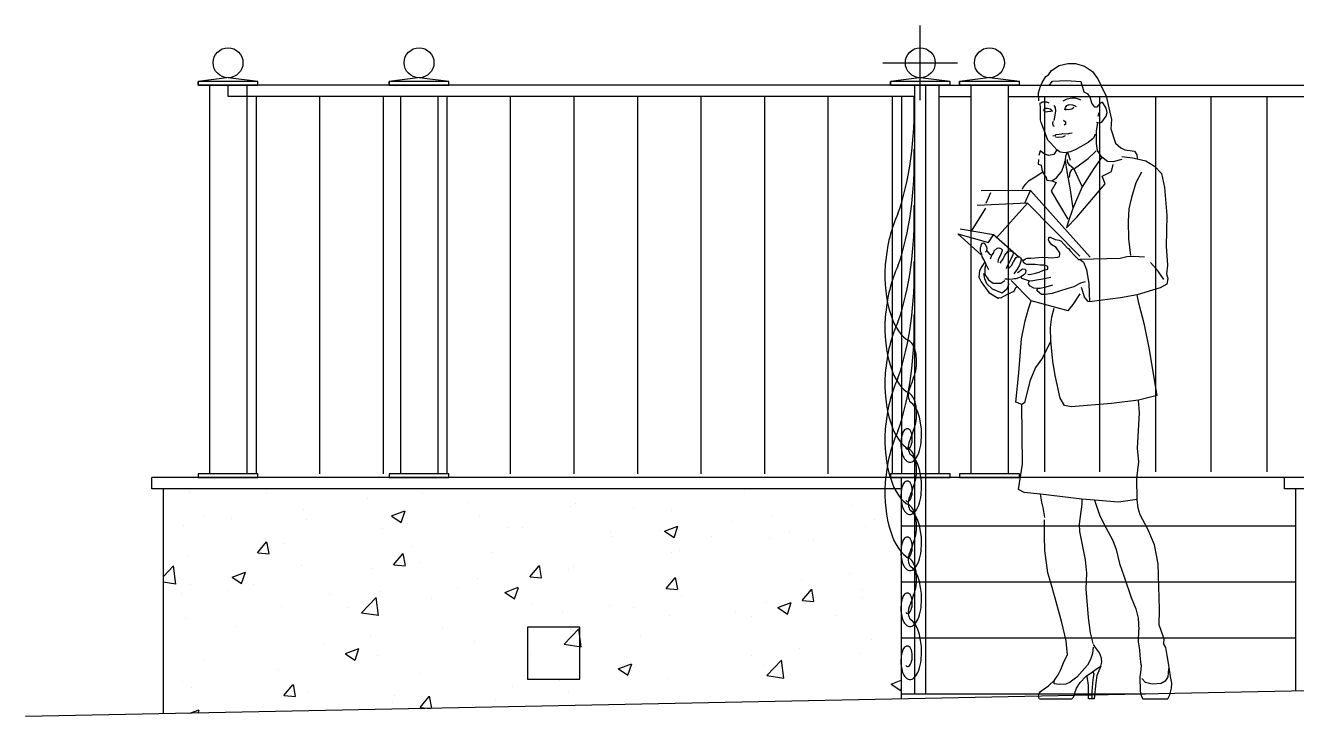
# Model space of a CAD drawing. Extents: x -133165 to 20117, y 15722 to 63536.
# Drawn here: x -133165 to -129765, y 47625 to 49475 of the extents above; entities that cross this region are included whole.
import ezdxf

# ---------------------------------------------------------------- set-up
doc = ezdxf.new("R2010")
doc.units = 0
doc.layers.get('0').update_dxf_attribs({"linetype": 'CONTINUOUS'})
doc.layers.add('WALL', color=5, linetype='CONTINUOUS')

# ---------------------------------------------------------------- blocks, each defined once
blk = doc.blocks.new('*X270')
at = {"linetype": 'CONTINUOUS', "ltscale": 10}
for p, q in [((-132792.5, 48232.6), (-132792.5, 48232.6)), ((-132725.6, 48226), (-132725.6, 48226)), ((-131430.1, 48233.9), (-131430.1, 48233.9)), ((-131241.8, 48232.4), (-131241.8, 48232.4)), ((-132521.4, 48221.2), (-132521.4, 48221.2)), ((-132250.2, 48209.7), (-132250.2, 48209.7)), ((-132101.9, 48221.9), (-132101.9, 48221.9)), ((-131979, 48198.2), (-131979, 48198.2)), ((-131693.9, 48195.8), (-131693.9, 48195.8)), ((-130954.8, 48190.1), (-130954.8, 48190.1)), ((-130827.6, 48206.9), (-130827.6, 48206.9)), ((-132685.4, 48164.4), (-132685.4, 48164.4)), ((-132422.8, 48179.6), (-132422.8, 48179.6)), ((-132185.8, 48161.8), (-132150.2, 48175.4)), ((-132185.5, 48161.6), (-132160.2, 48144.6)), ((-132160.1, 48144.5), (-132149.8, 48175.2)), ((-131950.5, 48163.2), (-131950.5, 48163.2)), ((-131707.8, 48186.8), (-131707.8, 48186.8)), ((-131538.1, 48181.6), (-131538.1, 48181.6)), ((-131436.6, 48175.3), (-131436.6, 48175.3)), ((-131165.5, 48163.9), (-131165.5, 48163.9)), ((-130823.8, 48171.7), (-130823.8, 48171.7)), ((-132742.3, 48137.6), (-132742.3, 48137.6)), ((-132615.2, 48154.3), (-132615.2, 48154.3)), ((-132414.3, 48152.9), (-132414.3, 48152.9)), ((-132211.4, 48127.5), (-132211.4, 48127.5)), ((-132143.1, 48141.5), (-132143.1, 48141.5)), ((-131871.9, 48130), (-131871.9, 48130)), ((-131834.3, 48130.7), (-131834.3, 48130.7)), ((-131468, 48122.6), (-131468, 48122.6)), ((-131455.7, 48121.1), (-131420.1, 48134.8)), ((-131430.1, 48103.8), (-131419.8, 48134.5)), ((-131275.6, 48147.9), (-131275.6, 48147.9)), ((-130918.9, 48133), (-130918.9, 48133)), ((-130894.3, 48152.4), (-130894.3, 48152.4)), ((-132544.6, 48063), (-132520.2, 48092.2)), ((-132513.3, 48061.2), (-132519.2, 48093)), ((-132475.2, 48089.4), (-132475.2, 48089.4)), ((-131600.7, 48118.5), (-131600.7, 48118.5)), ((-131595.2, 48105.8), (-131595.2, 48105.8)), ((-131455.4, 48120.9), (-131430.1, 48103.9)), ((-131329.5, 48107.1), (-131329.5, 48107.1)), ((-131175.5, 48100.5), (-131175.5, 48100.5)), ((-131120.1, 48120.9), (-131120.1, 48120.9)), ((-131058.3, 48095.6), (-131058.3, 48095.6)), ((-132731.8, 48056.9), (-132731.8, 48056.9)), ((-132544.1, 48062.9), (-132513.8, 48060.3)), ((-132180.3, 48031.1), (-132155.8, 48060.3)), ((-132148.9, 48029.3), (-132154.8, 48061.2)), ((-132130.6, 48079.9), (-132130.6, 48079.9)), ((-131916, 48063.6), (-131916, 48063.6)), ((-131436.3, 48064.7), (-131436.3, 48064.7)), ((-131416.3, 48070), (-131416.3, 48070)), ((-132797.4, 47998.5), (-132769, 48028)), ((-132763.4, 47979.7), (-132769, 48028)), ((-132426.8, 48029), (-132426.8, 48029)), ((-132235.6, 48021.5), (-132235.6, 48021.5)), ((-132179.8, 48031), (-132149.4, 48028.4)), ((-132108.4, 48038.3), (-132108.4, 48038.3)), ((-131815.9, 47999.2), (-131791.4, 48028.4)), ((-131784.6, 47997.4), (-131790.4, 48029.3)), ((-131712.6, 48019.2), (-131712.6, 48019.2)), ((-131700.1, 48026.7), (-131700.1, 48026.7)), ((-132797.4, 47985.2), (-132763.4, 47980)), ((-132612.6, 47997.9), (-132577, 48011.6)), ((-132612.3, 47997.8), (-132587, 47980.7)), ((-132587, 47980.7), (-132576.7, 48011.4)), ((-131956.7, 47994.1), (-131956.7, 47994.1)), ((-131815.4, 47999.2), (-131785, 47996.5)), ((-131451.5, 47967.4), (-131427, 47996.5)), ((-131420.2, 47965.6), (-131426.1, 47997.4)), ((-131088.4, 47989.8), (-131088.4, 47989.8)), ((-130961.3, 48006.5), (-130961.3, 48006.5)), ((-132748.8, 47953.9), (-132748.8, 47953.9)), ((-132723.1, 47978.1), (-132723.1, 47978.1)), ((-132622.4, 47962.9), (-132622.4, 47962.9)), ((-132556.4, 47979.3), (-132556.4, 47979.3)), ((-132351.2, 47951.5), (-132351.2, 47951.5)), ((-132217.5, 47958.4), (-132217.5, 47958.4)), ((-132008.9, 47968.3), (-132008.9, 47968.3)), ((-131882.5, 47957.3), (-131847, 47970.9)), ((-131882.2, 47957.1), (-131857, 47940)), ((-131856.9, 47940), (-131846.6, 47970.7)), ((-131451, 47967.3), (-131420.7, 47964.6)), ((-131087.2, 47935.5), (-131062.7, 47964.7)), ((-131055.8, 47933.7), (-131061.7, 47965.5)), ((-130925, 47963.9), (-130925, 47963.9)), ((-132481.4, 47920.3), (-132481.4, 47920.3)), ((-132305.1, 47917.5), (-132305.1, 47917.5)), ((-132266.4, 47902.7), (-132226.8, 47944)), ((-132221.2, 47895.6), (-132226.9, 47943.9)), ((-132080.1, 47940), (-132080.1, 47940)), ((-131808.9, 47928.6), (-131808.9, 47928.6)), ((-131601.7, 47922.2), (-131601.7, 47922.2)), ((-131537.7, 47917.1), (-131537.7, 47917.1)), ((-131409.3, 47947.5), (-131409.3, 47947.5)), ((-131181.6, 47931.4), (-131181.6, 47931.4)), ((-131152.5, 47916.6), (-131116.9, 47930.2)), ((-131126.8, 47899.3), (-131116.5, 47930)), ((-131086.7, 47935.4), (-131056.3, 47932.8)), ((-130926.1, 47943.1), (-130926.1, 47943.1)), ((-132738, 47887.8), (-132738, 47887.8)), ((-132266.4, 47902.9), (-132221.2, 47895.9)), ((-131728.8, 47905.5), (-131728.8, 47905.5)), ((-131442.5, 47895.6), (-131442.5, 47895.6)), ((-131266.5, 47905.6), (-131266.5, 47905.6)), ((-131222.3, 47892.2), (-131222.3, 47892.2)), ((-131152.2, 47916.4), (-131126.9, 47899.4)), ((-130995.3, 47894.2), (-130995.3, 47894.2)), ((-132601.4, 47866.6), (-132601.4, 47866.6)), ((-132049.7, 47863.2), (-132049.7, 47863.2)), ((-131724.3, 47818.6), (-131684.7, 47859.9)), ((-131706.3, 47857.5), (-131706.3, 47857.5)), ((-131679.1, 47811.5), (-131684.7, 47859.8)), ((-132369.2, 47821.2), (-132369.2, 47821.2)), ((-132242.1, 47837.9), (-132242.1, 47837.9)), ((-131962.9, 47825), (-131962.9, 47825)), ((-131724.2, 47818.8), (-131679.1, 47811.8)), ((-131518.6, 47841.4), (-131518.6, 47841.4)), ((-130902.5, 47831.5), (-130902.5, 47831.5)), ((-132309.4, 47793.4), (-132273.8, 47807.1)), ((-132309.1, 47793.2), (-132283.8, 47776.2)), ((-132283.7, 47776.1), (-132273.4, 47806.8)), ((-132223.7, 47789.3), (-132223.7, 47789.3)), ((-131814.9, 47790.5), (-131814.9, 47790.5)), ((-131222.1, 47789.4), (-131222.1, 47789.4)), ((-131094.9, 47806.2), (-131094.9, 47806.2)), ((-130931.2, 47794.8), (-130931.2, 47794.8)), ((-132690.1, 47778.9), (-132690.1, 47778.9)), ((-132487.6, 47751.2), (-132487.6, 47751.2)), ((-131579.3, 47752.7), (-131543.7, 47766.4)), ((-131579, 47752.6), (-131553.7, 47735.5)), ((-131553.7, 47735.4), (-131543.4, 47766.1)), ((-131542.9, 47747.2), (-131542.9, 47747.2)), ((-131187.8, 47762.3), (-131187.8, 47762.3)), ((-131182.1, 47734.6), (-131142.5, 47775.8)), ((-131136.9, 47727.5), (-131142.5, 47775.7)), ((-132744.2, 47718.6), (-132744.2, 47718.6)), ((-132111.1, 47739.7), (-132111.1, 47739.7)), ((-131735.3, 47721.8), (-131735.3, 47721.8)), ((-131448.6, 47726.5), (-131448.6, 47726.5)), ((-131182.1, 47734.7), (-131136.9, 47727.7)), ((-130849.2, 47712), (-130822.4, 47722.4)), ((-132721.4, 47703.4), (-132721.4, 47703.4)), ((-132474.2, 47680.9), (-132449.7, 47710.1)), ((-132473.6, 47680.8), (-132443.3, 47678.2)), ((-132450.2, 47691.9), (-132450.2, 47691.9)), ((-132442.8, 47679.1), (-132448.7, 47710.9)), ((-132407.4, 47688.8), (-132407.4, 47688.8)), ((-132179, 47680.4), (-132179, 47680.4)), ((-131862.5, 47705.1), (-131862.5, 47705.1)), ((-131712.5, 47688.4), (-131712.5, 47688.4)), ((-130848.9, 47711.9), (-130823.7, 47694.8)), ((-130823.6, 47694.8), (-130822.4, 47698.5)), ((-132183.3, 47662.9), (-132183.3, 47662.9)), ((-132109.8, 47649), (-132085.3, 47678.2)), ((-132109.3, 47648.9), (-132081.1, 47646.5)), ((-132078.5, 47647.2), (-132084.3, 47679)), ((-131969.1, 47655.9), (-131969.1, 47655.9)), ((-131907.8, 47669), (-131907.8, 47669)), ((-131636.6, 47657.5), (-131636.6, 47657.5)), ((-132725.8, 47633.6), (-132700.6, 47643.2)), ((-132703.6, 47638), (-132703.6, 47638)), ((-132703.3, 47634), (-132700.3, 47643))]:
    blk.add_line(p, q, dxfattribs=at)
blk = doc.blocks.new('A$C5A567AD7')
at = {"layer": 'WALL', "color": 251, "ltscale": 100, "const_width": 10}
blk.add_lwpolyline([(89.3, 0, -0.185604), (4.2, -271.8, 0.164154), (-62.6, -391.3, 0.401799), (62.1, -567.2, -0.487781), (98, -636.6, -0.054114), (64.8, -679.6, 0.566041), (70, -710.3, -0.405124), (126.7, -803.9, -0.498628), (38.7, -842.2, -0.46591), (30.4, -780.5, -0.316922), (68.1, -775.9, -0.956284), (45.2, -817.3)], format="xyb", dxfattribs=at)

msp = doc.modelspace()

# ---------------------------------------------------------------- linework, layer by layer
at = {"ltscale": 10}
for p, q in [((-130771.4, 49275.1), (-130771.4, 49475.1)), ((-130871.4, 49375.1), (-130671.4, 49375.1)), ((-130428.1, 49343.1), (-130420.4, 49354.1)), ((-130420.4, 49354.1), (-130400.1, 49368)), ((-130400.1, 49368), (-130376.3, 49372.7)), ((-130376.3, 49372.7), (-130356.2, 49372.7)), ((-130356.2, 49372.7), (-130331.7, 49365.7)), ((-130331.7, 49365.7), (-130310.6, 49351.3)), ((-130310.6, 49351.3), (-130296.9, 49333.2)), ((-132626.4, 49335.1), (-132703.4, 49325.1)), ((-132543.4, 49325.1), (-132703.4, 49325.1)), ((-132703.4, 49315.1), (-132703.4, 49325.1)), ((-132543.4, 49315.1), (-132703.4, 49315.1)), ((-132673.4, 49315.1), (-132673.4, 48274.8)), ((-132543.4, 49325.1), (-132623.4, 49335.1)), ((-130756.4, 49315.1), (-132623.4, 49315.1)), ((-132623.4, 49285.1), (-132623.4, 49315.1)), ((-132573.4, 49315.1), (-132573.4, 48274.8)), ((-132543.4, 49315.1), (-132543.4, 49325.1)), ((-132115.4, 49335.1), (-132192.4, 49325.1)), ((-132032.4, 49325.1), (-132192.4, 49325.1)), ((-132192.4, 49315.1), (-132192.4, 49325.1)), ((-132032.4, 49315.1), (-132192.4, 49315.1)), ((-132032.4, 49325.1), (-132112.4, 49335.1)), ((-132032.4, 49315.1), (-132032.4, 49325.1)), ((-130774.4, 49335.1), (-130851.4, 49325.1)), ((-130691.4, 49325.1), (-130851.4, 49325.1)), ((-130851.4, 49315.1), (-130851.4, 49325.1)), ((-130691.4, 49315.1), (-130851.4, 49315.1)), ((-130786.4, 47684.8), (-130786.4, 49315.1)), ((-130786.4, 49315.1), (-129697.4, 49315.1)), ((-130691.4, 49325.1), (-130771.4, 49335.1)), ((-130756.4, 47684.8), (-130756.4, 49315.1)), ((-130721.4, 49315.1), (-130721.4, 48274.8)), ((-130691.4, 49315.1), (-130691.4, 49325.1)), ((-130589.4, 49335.1), (-130666.4, 49325.1)), ((-130506.4, 49325.1), (-130666.4, 49325.1)), ((-130666.4, 49315.1), (-130666.4, 49325.1)), ((-130506.4, 49315.1), (-130666.4, 49315.1)), ((-130636.4, 49315.1), (-130636.4, 48274.8)), ((-130506.4, 49325.1), (-130586.4, 49335.1)), ((-130536.4, 49315.1), (-130536.4, 48274.8)), ((-130506.4, 49315.1), (-130506.4, 49325.1)), ((-130455.5, 49294.3), (-130450, 49312.5)), ((-130450, 49312.5), (-130445.5, 49322.1)), ((-130445.5, 49322.1), (-130435.2, 49338.2)), ((-130435.2, 49338.2), (-130428.1, 49343.1)), ((-130427.2, 49313.5), (-130417.4, 49325.7)), ((-130417.4, 49325.7), (-130399.3, 49326.9)), ((-130399.3, 49326.9), (-130380.3, 49327.8)), ((-130380.3, 49327.8), (-130342.1, 49325.1)), ((-130342.1, 49325.1), (-130334, 49296.9)), ((-130296.9, 49333.2), (-130290.7, 49321.4)), ((-130290.7, 49321.4), (-130288.8, 49315)), ((-130288.8, 49315), (-130273.9, 49285.8)), ((-130786.4, 49285.1), (-132623.4, 49285.1)), ((-132548.4, 49285.1), (-132548.4, 48274.8)), ((-132378.4, 49285.1), (-132378.4, 48274.8)), ((-132208.4, 49285.1), (-132208.4, 48274.8)), ((-132162.4, 49285.1), (-132162.4, 48274.8)), ((-132062.4, 49285.1), (-132062.4, 48274.8)), ((-132038.4, 49285.1), (-132038.4, 48274.8)), ((-131868.4, 49285.1), (-131868.4, 48274.8)), ((-131698.4, 49285.1), (-131698.4, 48274.8)), ((-131528.4, 49285.1), (-131528.4, 48274.8)), ((-131358.4, 49285.1), (-131358.4, 48274.8)), ((-131188.4, 49285.1), (-131188.4, 48274.8)), ((-131018.4, 49285.1), (-131018.4, 48274.8)), ((-130846.4, 49285.1), (-130846.4, 48274.8)), ((-130821.4, 49285.1), (-130821.4, 48274.8)), ((-130721.4, 49285.1), (-130636.4, 49285.1)), ((-130536.4, 49285.1), (-129697.4, 49285.1)), ((-130453.8, 49273.3), (-130455.5, 49294.3)), ((-130438.9, 49285.1), (-130438.9, 48280.1)), ((-130389, 49272.8), (-130378, 49278.5)), ((-130378, 49278.5), (-130366.3, 49281.5)), ((-130366.3, 49281.5), (-130356.8, 49281)), ((-130356.8, 49281), (-130346.2, 49277.4)), ((-130346.2, 49277.4), (-130342.8, 49276)), ((-130334, 49296.9), (-130322.9, 49292.2)), ((-130316.9, 49283.4), (-130322.9, 49292.2)), ((-130312.4, 49267.2), (-130316.9, 49283.4)), ((-130291.7, 49285.1), (-130291.7, 48280.1)), ((-130273.9, 49285.8), (-130259.9, 49222.8)), ((-130141.7, 49285.1), (-130141.7, 48280.1)), ((-129994.5, 49285.1), (-129994.5, 48280.1)), ((-129844.5, 49285.1), (-129844.5, 48280.1)), ((-130449.9, 49252.1), (-130451, 49267.9)), ((-130449.9, 49237.9), (-130449.9, 49252.1)), ((-130449, 49268.2), (-130444.2, 49270.5)), ((-130444.2, 49270.5), (-130434.1, 49270.1)), ((-130442.1, 49246.9), (-130440, 49250.8)), ((-130440, 49250.8), (-130436.5, 49253.1)), ((-130438.9, 49244.4), (-130439.5, 49246.5)), ((-130436.8, 49242.9), (-130438.9, 49244.4)), ((-130430.7, 49243.7), (-130436.8, 49242.9)), ((-130436.5, 49253.1), (-130431, 49253.1)), ((-130434.1, 49270.1), (-130427.5, 49267.9)), ((-130431, 49253.1), (-130424.1, 49251.6)), ((-130425.1, 49244.8), (-130430.7, 49243.7)), ((-130421.6, 49244.4), (-130425.1, 49244.8)), ((-130424.1, 49251.6), (-130419.7, 49248.6)), ((-130419.7, 49248.6), (-130418.4, 49244.5)), ((-130413.7, 49260.4), (-130410.8, 49255.2)), ((-130409.8, 49245.8), (-130412.4, 49229.2)), ((-130410.8, 49255.2), (-130409.8, 49245.8)), ((-130384.6, 49249.4), (-130383.1, 49255.7)), ((-130383.1, 49255.7), (-130378.9, 49261.1)), ((-130382.5, 49248.8), (-130380.4, 49250.5)), ((-130380.4, 49250.5), (-130373.6, 49250.1)), ((-130378.9, 49261.1), (-130373.2, 49263.6)), ((-130373.6, 49250.1), (-130365.9, 49251.4)), ((-130373.2, 49263.6), (-130364.1, 49262.3)), ((-130365.9, 49251.4), (-130361.7, 49254.9)), ((-130364.1, 49262.3), (-130357.5, 49259.4)), ((-130361.7, 49254.9), (-130360.7, 49256.5)), ((-130357.5, 49259.4), (-130354.2, 49258)), ((-130304.4, 49256.2), (-130312.4, 49267.2)), ((-130299.1, 49256.2), (-130304.4, 49256.2)), ((-130291.3, 49266.1), (-130299.1, 49256.2)), ((-130283.8, 49270), (-130291.3, 49266.1)), ((-130274.1, 49253.3), (-130283.8, 49270)), ((-130271.8, 49242.1), (-130274.1, 49253.3)), ((-130449.9, 49222.4), (-130449.9, 49237.9)), ((-130447.6, 49215.3), (-130449.9, 49222.4)), ((-130440, 49194.3), (-130447.6, 49215.3)), ((-130415.8, 49218.1), (-130417.7, 49213)), ((-130417.7, 49213), (-130416.8, 49207.3)), ((-130412.4, 49229.2), (-130413.8, 49220.1)), ((-130388.5, 49221.7), (-130383.3, 49217.3)), ((-130382.5, 49210.8), (-130386.4, 49207.7)), ((-130383.3, 49217.3), (-130382.5, 49210.8)), ((-130299.6, 49216.1), (-130293.2, 49213.9)), ((-130299.6, 49192.3), (-130296.4, 49215)), ((-130295.8, 49231.8), (-130292.4, 49241.9)), ((-130293.2, 49213.9), (-130285.4, 49216.1)), ((-130285.4, 49216.1), (-130273.9, 49232.5)), ((-130273.9, 49232.5), (-130271.8, 49242.1)), ((-130259.9, 49222.8), (-130261.9, 49198)), ((-130429.8, 49168.1), (-130440, 49194.3)), ((-130417, 49180.5), (-130410.3, 49179.7)), ((-130416.8, 49207.3), (-130413.3, 49205.4)), ((-130410.3, 49179.7), (-130407.6, 49183.1)), ((-130409.6, 49177), (-130400.8, 49175.8)), ((-130407.6, 49183.1), (-130399.6, 49183.9)), ((-130400.8, 49175.8), (-130389.7, 49176.9)), ((-130399.6, 49183.9), (-130393, 49184.6)), ((-130393, 49184.6), (-130390.2, 49185.8)), ((-130390.2, 49185.8), (-130376.7, 49185.1)), ((-130389.7, 49176.9), (-130382.9, 49180)), ((-130376.7, 49185.1), (-130371.3, 49186.6)), ((-130371.3, 49186.6), (-130365.4, 49187.6)), ((-130303.1, 49184.3), (-130307.6, 49173.2)), ((-130299.9, 49158.5), (-130299.6, 49192.3)), ((-130261.9, 49198), (-130248.9, 49159.7)), ((-130422, 49159.5), (-130429.8, 49168.1)), ((-130406.4, 49142.3), (-130422, 49159.5)), ((-130406.4, 49142.3), (-130413.9, 49129.7)), ((-130396.9, 49135.6), (-130406.4, 49142.3)), ((-130356.6, 49142.3), (-130370.4, 49136.9)), ((-130322.5, 49161.3), (-130356.6, 49142.3)), ((-130307.6, 49173.2), (-130322.5, 49161.3)), ((-130297.4, 49140.2), (-130299.9, 49158.5)), ((-130248.9, 49159.7), (-130234.6, 49147.1)), ((-130234.6, 49147.1), (-130224.6, 49142.1)), ((-130224.6, 49142.1), (-130198.7, 49138.7)), ((-130455.3, 49116.4), (-130456.1, 49103.6)), ((-130450.4, 49139.6), (-130453.8, 49127.1)), ((-130439.7, 49131.7), (-130450.4, 49139.6)), ((-130428.3, 49126.6), (-130439.7, 49131.7)), ((-130413.9, 49129.7), (-130428.3, 49126.6)), ((-130384.2, 49134.4), (-130396.9, 49135.6)), ((-130386.1, 49103), (-130383.8, 49112.1)), ((-130370.4, 49136.9), (-130384.2, 49134.4)), ((-130383.2, 49126), (-130383.8, 49112.1)), ((-130383.8, 49112.1), (-130379, 49083.8)), ((-130377.3, 49135.6), (-130383.2, 49126)), ((-130377.6, 49109.7), (-130377.8, 49116.2)), ((-130371.8, 49100.6), (-130377.6, 49109.7)), ((-130377.3, 49135.6), (-130372.7, 49122)), ((-130372.7, 49122), (-130370.8, 49114.1)), ((-130358.5, 49092.2), (-130322.5, 49119)), ((-130322.5, 49119), (-130305.5, 49134.6)), ((-130285.5, 49122.8), (-130307.1, 49091.9)), ((-130305.5, 49134.6), (-130301.3, 49139.3)), ((-130285.5, 49122.8), (-130297.4, 49140.2)), ((-130270.7, 49111.2), (-130285.5, 49122.8)), ((-130255.9, 49109.5), (-130270.7, 49111.2)), ((-130232.6, 49115.9), (-130255.9, 49109.5)), ((-130232.1, 49124.2), (-130203.7, 49120.2)), ((-130203.7, 49120.2), (-130191.1, 49117.5)), ((-130198.7, 49138.7), (-130191.8, 49128.8)), ((-130191.8, 49128.8), (-130191.3, 49120.1)), ((-130191.3, 49120.1), (-130191.1, 49117.5)), ((-130191.1, 49117.5), (-130167.9, 49112.5)), ((-130167.9, 49112.5), (-130144.5, 49098.7)), ((-130443.3, 49082.3), (-130464.1, 49068.4)), ((-130456.1, 49103.6), (-130447.6, 49101.1)), ((-130447.6, 49101.1), (-130446.5, 49089.7)), ((-130446.5, 49089.7), (-130440.2, 49075)), ((-130440.2, 49075), (-130435.4, 49070.4)), ((-130406.8, 49067.3), (-130392.3, 49084.6)), ((-130392.3, 49084.6), (-130386.1, 49103)), ((-130379, 49083.8), (-130370.7, 49034.9)), ((-130371.6, 49081.2), (-130372.7, 49067.5)), ((-130360.8, 49091.3), (-130371.8, 49100.6)), ((-130366.8, 49088.5), (-130371.6, 49081.2)), ((-130360.8, 49091.3), (-130366.8, 49088.5)), ((-130360.8, 49091.3), (-130337.9, 49042.7)), ((-130307.1, 49091.9), (-130337.9, 49042.7)), ((-130284.5, 49071.8), (-130260.2, 49083.6)), ((-130260.2, 49083.6), (-130255.8, 49102.5)), ((-130180, 49082.3), (-130194.8, 49053.5)), ((-130144.5, 49098.7), (-130126.5, 49078.3)), ((-130126.5, 49078.3), (-130118.1, 49041.2)), ((-130496.6, 49043.2), (-130498.8, 49036)), ((-130490.1, 49049.7), (-130496.6, 49043.2)), ((-130482.1, 49057.7), (-130490.1, 49049.7)), ((-130464.1, 49068.4), (-130482.1, 49057.7)), ((-130435.4, 49070.4), (-130432.6, 49061.1)), ((-130432.6, 49061.1), (-130419.2, 49058.8)), ((-130407.9, 49054.5), (-130421.5, 49030.9)), ((-130419.2, 49058.8), (-130406.8, 49067.3)), ((-130419.2, 49058.8), (-130407.9, 49054.5)), ((-130337.9, 49042.7), (-130355.9, 49002)), ((-130352.7, 48961.8), (-130276.8, 49051.4)), ((-130276.8, 49051.4), (-130284.5, 49071.8)), ((-130194.8, 49053.5), (-130206.4, 49014.1)), ((-130118.1, 49041.2), (-130112.1, 48966.4)), ((-130476.6, 49032.9), (-130608.7, 49032.6)), ((-130583.3, 49026.9), (-130595.8, 48998.4)), ((-130491.3, 48999.1), (-130476.6, 49032.9)), ((-130476.6, 49032.9), (-130317.3, 48854.3)), ((-130421.5, 49030.9), (-130377.1, 48956.8)), ((-130370.7, 49034.9), (-130363.4, 48985.2)), ((-130206.4, 49014.1), (-130213.9, 48983.9)), ((-130596.8, 48985.5), (-130635.7, 48924.4)), ((-130484.5, 48999.4), (-130619.2, 48993.3)), ((-130567.3, 48906.7), (-130484.5, 48999.4)), ((-130484.5, 48999.4), (-130344.2, 48857.1)), ((-130363.4, 48985.2), (-130375.6, 48948.1)), ((-130355.9, 49002), (-130363.4, 48985.2)), ((-130213.9, 48983.9), (-130215.3, 48950.5)), ((-130380.5, 48933), (-130352.7, 48961.8)), ((-130375.6, 48948.1), (-130380.5, 48933)), ((-130215.3, 48950.5), (-130214.8, 48903.7)), ((-130112.1, 48966.4), (-130113.3, 48884.4)), ((-130671.1, 48916.8), (-130588.7, 48894.3)), ((-130671.1, 48916.8), (-130608.9, 48861.2)), ((-130575.7, 48914), (-130665, 48929.6)), ((-130588.7, 48894.3), (-130575.7, 48914)), ((-130508.6, 48855.4), (-130575.7, 48914)), ((-130428, 48901.4), (-130427.2, 48905.7)), ((-130427.2, 48905.7), (-130425.5, 48908.1)), ((-130425.5, 48908.1), (-130423.5, 48908.4)), ((-130423.5, 48908.4), (-130410.2, 48902.3)), ((-130214.8, 48903.7), (-130208.8, 48859.1)), ((-130611.3, 48879.3), (-130611.6, 48871.8)), ((-130611.6, 48871.8), (-130608, 48862.6)), ((-130609.6, 48883.6), (-130611.3, 48879.3)), ((-130609.3, 48886.5), (-130609.6, 48883.6)), ((-130606.8, 48891.5), (-130609.3, 48886.5)), ((-130602, 48892.4), (-130606.8, 48891.5)), ((-130598.2, 48889.7), (-130602, 48892.4)), ((-130592.8, 48879.2), (-130598.2, 48889.7)), ((-130596.5, 48868.3), (-130593.1, 48871.9)), ((-130593.1, 48871.9), (-130592.8, 48879.2)), ((-130593.1, 48871.9), (-130586.1, 48863)), ((-130574.8, 48866.6), (-130573.3, 48871.4)), ((-130573.3, 48871.4), (-130566.1, 48878.4)), ((-130566.1, 48878.4), (-130561, 48879.4)), ((-130561, 48879.4), (-130555.8, 48878.2)), ((-130555.8, 48878.2), (-130552.5, 48873.9)), ((-130552.9, 48869.5), (-130555.6, 48862.1)), ((-130552.5, 48873.9), (-130552.9, 48869.5)), ((-130545.5, 48860.2), (-130536.8, 48869.9)), ((-130536.8, 48869.9), (-130532.9, 48871.8)), ((-130532.9, 48871.8), (-130528.3, 48871.3)), ((-130528.3, 48871.3), (-130524.2, 48868.5)), ((-130426.5, 48896.8), (-130428, 48901.4)), ((-130419.7, 48888), (-130426.5, 48896.8)), ((-130408.3, 48880.4), (-130419.7, 48888)), ((-130410.2, 48902.3), (-130400.1, 48900.6)), ((-130398.3, 48866.2), (-130408.3, 48880.4)), ((-130400.1, 48900.6), (-130394.5, 48897.7)), ((-130394.5, 48897.7), (-130378.5, 48879.9)), ((-130378.5, 48879.9), (-130375, 48877.6)), ((-130375, 48877.6), (-130370, 48871.5)), ((-130370, 48871.5), (-130358.4, 48858.9)), ((-130113.3, 48884.4), (-130110.3, 48833)), ((-130608, 48862.6), (-130607, 48855.8)), ((-130607, 48855.8), (-130600.8, 48845.8)), ((-130599, 48841.9), (-130603.1, 48835.1)), ((-130600.8, 48845.8), (-130597.3, 48838)), ((-130597.3, 48838), (-130588.7, 48821.7)), ((-130586.1, 48863), (-130580.3, 48860)), ((-130583.3, 48850.4), (-130581.3, 48857.4)), ((-130581.3, 48857.4), (-130580, 48859.8)), ((-130580, 48859.8), (-130574.8, 48866.6)), ((-130563.2, 48847.5), (-130563.9, 48840.7)), ((-130559.8, 48855.4), (-130563.2, 48847.5)), ((-130555.6, 48862.1), (-130559.8, 48855.4)), ((-130557.3, 48838.9), (-130550, 48850.6)), ((-130550, 48850.6), (-130547.4, 48855.4)), ((-130547.4, 48855.4), (-130545.5, 48860.2)), ((-130532.5, 48842.2), (-130539.5, 48829.1)), ((-130529, 48849.7), (-130532.5, 48842.2)), ((-130523.7, 48860.8), (-130529, 48849.7)), ((-130527.8, 48832.4), (-130521.7, 48842)), ((-130524.2, 48868.5), (-130523.1, 48865.6)), ((-130523.1, 48865.6), (-130523.7, 48860.8)), ((-130521.7, 48842), (-130517, 48851.1)), ((-130517, 48851.1), (-130514.6, 48854.2)), ((-130514.6, 48854.2), (-130512, 48855.2)), ((-130512, 48855.2), (-130511, 48855.6)), ((-130511, 48855.6), (-130506.4, 48855.3)), ((-130506.4, 48855.3), (-130503.3, 48853.4)), ((-130501.3, 48846.9), (-130506.2, 48833.5)), ((-130503.3, 48853.4), (-130502, 48851.5)), ((-130502, 48851.5), (-130501.3, 48846.9)), ((-130495.7, 48844.2), (-130501.7, 48849.4)), ((-130495.8, 48844), (-130493.8, 48847.5)), ((-130495.7, 48840.1), (-130495.8, 48844)), ((-130491.1, 48836.7), (-130495.7, 48840.1)), ((-130493.8, 48847.5), (-130490, 48850.3)), ((-130486.4, 48835.4), (-130491.1, 48836.7)), ((-130490, 48850.3), (-130485.4, 48852)), ((-130473.7, 48835.1), (-130486.4, 48835.4)), ((-130485.4, 48852), (-130475.6, 48852.3)), ((-130475.6, 48852.3), (-130464.7, 48852.8)), ((-130464.3, 48835.4), (-130473.7, 48835.1)), ((-130464.7, 48852.8), (-130454.9, 48853.8)), ((-130450.6, 48833.4), (-130464.3, 48835.4)), ((-130454.9, 48853.8), (-130443.7, 48854.8)), ((-130443.7, 48854.8), (-130429.2, 48853.9)), ((-130429.2, 48853.9), (-130420.5, 48852.5)), ((-130420.5, 48852.5), (-130403.6, 48854.5)), ((-130403.6, 48854.5), (-130398.6, 48856.8)), ((-130398.6, 48856.8), (-130398.2, 48862)), ((-130398.2, 48862), (-130398.3, 48866.2)), ((-130358.4, 48858.9), (-130353.5, 48853.4)), ((-130353.5, 48853.4), (-130348.1, 48848.1)), ((-130348.1, 48848.1), (-130343.3, 48848)), ((-130236.4, 48851.5), (-130343.3, 48848)), ((-130343.3, 48848), (-130335.1, 48841.6)), ((-130335.1, 48841.6), (-130327.1, 48821.5)), ((-130218.4, 48855.6), (-130236.4, 48851.5)), ((-130199.7, 48856.3), (-130218.4, 48855.6)), ((-130171.4, 48854.5), (-130199.7, 48856.3)), ((-130135, 48817.4), (-130155.7, 48840.6)), ((-130613.2, 48818.2), (-130614.9, 48801.4)), ((-130614.9, 48801.4), (-130608.3, 48788.9)), ((-130606.4, 48829.6), (-130613.2, 48818.2)), ((-130603.1, 48835.1), (-130606.4, 48829.6)), ((-130599.1, 48796.5), (-130601.2, 48811.1)), ((-130595.6, 48834.8), (-130599, 48825.1)), ((-130599, 48825.1), (-130599, 48825.1)), ((-130599, 48825.1), (-130598.5, 48808.3)), ((-130598.5, 48808.3), (-130588.8, 48794.1)), ((-130539.5, 48829.1), (-130542, 48823.7)), ((-130534.3, 48824.8), (-130527.8, 48832.4)), ((-130516.9, 48816.7), (-130521.5, 48809.9)), ((-130512.2, 48822.8), (-130516.9, 48816.7)), ((-130506.2, 48833.5), (-130512.2, 48822.8)), ((-130511.2, 48813.3), (-130507.1, 48815.9)), ((-130507.1, 48815.9), (-130501, 48822)), ((-130500.8, 48802.9), (-130504, 48800.7)), ((-130501, 48822), (-130496.9, 48823.6)), ((-130494.4, 48807.5), (-130500.8, 48802.9)), ((-130496.9, 48823.6), (-130491.1, 48822.2)), ((-130490.3, 48811.7), (-130494.4, 48807.5)), ((-130491.1, 48822.2), (-130489.2, 48818.4)), ((-130489.6, 48813.8), (-130490.3, 48811.7)), ((-130489.2, 48818.4), (-130489.6, 48813.8)), ((-130483.6, 48808.8), (-130478.2, 48807.9)), ((-130478.2, 48807.9), (-130463.5, 48811.6)), ((-130463.5, 48811.6), (-130453.5, 48814.8)), ((-130453.5, 48814.8), (-130441.8, 48820.1)), ((-130440, 48832.8), (-130450.6, 48833.4)), ((-130441.8, 48820.1), (-130429.8, 48822.2)), ((-130433.8, 48831.6), (-130440, 48832.8)), ((-130429.8, 48829.6), (-130433.8, 48831.6)), ((-130429.8, 48822.2), (-130429.8, 48829.6)), ((-130327.1, 48821.5), (-130320.8, 48783.1)), ((-130120.1, 48794.6), (-130135, 48817.4)), ((-130110.3, 48833), (-130112.7, 48810.4)), ((-130112.7, 48810.4), (-130109.4, 48797.4)), ((-130608.3, 48788.9), (-130588.3, 48760.3)), ((-130593.7, 48783.6), (-130599.1, 48796.5)), ((-130577.9, 48769.1), (-130593.7, 48783.6)), ((-130588.8, 48794.1), (-130576.3, 48785.2)), ((-130552.2, 48758.2), (-130577.9, 48769.1)), ((-130576.3, 48785.2), (-130555.9, 48785.2)), ((-130555.9, 48785.2), (-130544.8, 48792.1)), ((-130540, 48769.4), (-130552.2, 48758.2)), ((-130549.3, 48794.9), (-130549.3, 48794.9)), ((-130538.6, 48795.6), (-130545.6, 48796.2)), ((-130534.4, 48783), (-130540, 48769.4)), ((-130531.8, 48794.9), (-130538.6, 48795.6)), ((-130524.7, 48795.7), (-130531.8, 48794.9)), ((-130474.7, 48738.1), (-130528.2, 48792.2)), ((-130520.4, 48796.8), (-130524.7, 48795.7)), ((-130515.8, 48797), (-130520.4, 48796.8)), ((-130520.1, 48763.9), (-130515.9, 48773.2)), ((-130515.9, 48773.2), (-130512.6, 48776.4)), ((-130509, 48799.7), (-130515.8, 48797)), ((-130504, 48800.7), (-130509, 48799.7)), ((-130499.6, 48797.3), (-130500.5, 48801.2)), ((-130481.4, 48791.5), (-130499.6, 48797.3)), ((-130481.9, 48783.3), (-130481.4, 48788.2)), ((-130477.2, 48777), (-130481.9, 48783.3)), ((-130475.1, 48790.8), (-130481.4, 48791.5)), ((-130481.4, 48788.2), (-130478.8, 48790.1)), ((-130467.5, 48771.4), (-130477.2, 48777)), ((-130460.2, 48792.7), (-130475.1, 48790.8)), ((-130456.6, 48770.8), (-130467.5, 48771.4)), ((-130443.2, 48795.9), (-130460.2, 48792.7)), ((-130459, 48768.5), (-130456.6, 48770.8)), ((-130458.8, 48764.4), (-130459, 48768.5)), ((-130451, 48770.5), (-130456.6, 48770.8)), ((-130435.6, 48774.1), (-130451, 48770.5)), ((-130422, 48800.5), (-130443.2, 48795.9)), ((-130417.8, 48779.8), (-130435.6, 48774.1)), ((-130379, 48770.1), (-130396.5, 48764.7)), ((-130360.7, 48775.2), (-130379, 48770.1)), ((-130347.7, 48782.2), (-130360.7, 48775.2)), ((-130343.2, 48785), (-130347.7, 48782.2)), ((-130330.6, 48788.2), (-130343.2, 48785)), ((-130336.6, 48762.5), (-130340.2, 48773.5)), ((-130320.8, 48783.1), (-130318.4, 48735)), ((-130129.7, 48772.5), (-130191.5, 48754.1)), ((-130111.8, 48782.5), (-130129.7, 48772.5)), ((-130109.4, 48797.4), (-130111.8, 48782.5)), ((-130588.3, 48760.3), (-130562.7, 48744.6)), ((-130562.7, 48744.6), (-130560.7, 48746.8)), ((-130560.7, 48746.8), (-130555.6, 48745.4)), ((-130555.6, 48745.4), (-130537.9, 48755.3)), ((-130537.9, 48755.3), (-130520.1, 48763.9)), ((-130481.5, 48716.5), (-130474.7, 48738.1)), ((-130375.8, 48710.8), (-130474.7, 48738.1)), ((-130447.3, 48754.8), (-130458.8, 48764.4)), ((-130437.5, 48754.3), (-130447.3, 48754.8)), ((-130419, 48757.8), (-130437.5, 48754.3)), ((-130396.5, 48764.7), (-130419, 48757.8)), ((-130362.1, 48727.7), (-130343.6, 48756.3)), ((-130331.8, 48748), (-130336.6, 48762.5)), ((-130322.7, 48735.6), (-130331.8, 48748)), ((-130318.4, 48735), (-130322.7, 48735.6)), ((-130235.7, 48745.6), (-130318.4, 48735)), ((-130191.5, 48754.1), (-130235.7, 48745.6)), ((-130186.3, 48731.6), (-130191.5, 48754.1)), ((-130491.1, 48684.3), (-130481.5, 48716.5)), ((-130419.6, 48694.7), (-130412.8, 48718.1)), ((-130375.8, 48710.8), (-130362.1, 48727.7)), ((-130171.6, 48673.3), (-130186.3, 48731.6)), ((-130500.7, 48635.7), (-130491.1, 48684.3)), ((-130423.2, 48666.6), (-130419.6, 48694.7)), ((-130422.4, 48630.7), (-130423.2, 48666.6)), ((-130158.9, 48612), (-130171.6, 48673.3)), ((-130507.5, 48544.6), (-130500.7, 48635.7)), ((-130422.4, 48630.7), (-130444.2, 48585.5)), ((-130416.4, 48575.9), (-130422.4, 48630.7)), ((-130137.6, 48484.3), (-130158.9, 48612)), ((-130444.2, 48585.5), (-130462.8, 48559)), ((-130410.4, 48537.6), (-130416.4, 48575.9)), ((-130515.7, 48466.1), (-130507.5, 48544.6)), ((-130462.8, 48559), (-130478, 48522.5)), ((-130396.9, 48477.4), (-130410.4, 48537.6)), ((-130478, 48522.5), (-130492.8, 48464.4)), ((-130499.6, 48459.8), (-130515.7, 48466.1)), ((-130492.8, 48464.4), (-130499.6, 48459.8)), ((-130385.9, 48457.5), (-130396.9, 48477.4)), ((-130259.5, 48463.3), (-130367.7, 48453.8)), ((-130188, 48472), (-130259.5, 48463.3)), ((-130137.6, 48484.3), (-130188, 48472)), ((-130185.3, 48438.3), (-130188, 48472)), ((-130498.2, 48300.2), (-130499.6, 48459.8)), ((-130367.7, 48453.8), (-130385.9, 48457.5)), ((-130190.4, 48343.5), (-130185.3, 48438.3)), ((-130187.1, 48306.7), (-130190.4, 48343.5)), ((-130508.5, 48232.8), (-130498.2, 48300.2)), ((-130191.8, 48262.5), (-130187.1, 48306.7)), ((-122717.4, 48264.8), (-132827.4, 48264.8)), ((-132827.4, 48234.8), (-132827.4, 48264.8)), ((-130822.4, 48264.8), (-130822.4, 47671.7)), ((-130191.1, 48205.9), (-130191.8, 48262.5)), ((-129797.4, 48234.8), (-129797.4, 48264.8)), ((-130822.4, 48234.8), (-132827.4, 48234.8)), ((-132797.4, 48234.8), (-132797.4, 47632.1)), ((-130493.1, 48224.7), (-130508.5, 48232.8)), ((-130450, 48219.8), (-130493.1, 48224.7)), ((-122717.4, 48234.8), (-129797.4, 48234.8)), ((-129767.4, 48234.8), (-129767.4, 47692.8)), ((-130446.5, 48198.8), (-130450, 48219.8)), ((-130339.4, 48206.7), (-130450, 48219.8)), ((-130442.5, 48184.7), (-130446.5, 48198.8)), ((-130339.4, 48193), (-130343.7, 48160.1)), ((-130339.4, 48206.7), (-130339.4, 48193)), ((-130305.3, 48204.3), (-130339.4, 48206.7)), ((-130305.3, 48204.3), (-130291, 48162.3)), ((-130241.3, 48198.6), (-130305.3, 48204.3)), ((-130191.1, 48205.9), (-130241.3, 48198.6)), ((-130188.3, 48183), (-130191.1, 48205.9)), ((-130438.3, 48157.4), (-130442.5, 48184.7)), ((-130343.7, 48160.1), (-130346.4, 48140)), ((-130291, 48162.3), (-130275.3, 48130.6)), ((-130183.3, 48164.8), (-130188.3, 48183)), ((-130162.9, 48126.3), (-130183.3, 48164.8)), ((-129767.4, 48134.8), (-130822.4, 48134.8)), ((-130439.5, 48107.5), (-130438.7, 48136.6)), ((-130438.7, 48136.6), (-130438.9, 48151.3)), ((-130346.4, 48140), (-130345.2, 48120.4)), ((-130275.3, 48130.6), (-130256.1, 48095.8)), ((-130144.4, 48084.2), (-130162.9, 48126.3)), ((-130438, 48069.6), (-130439.5, 48107.5)), ((-130345.2, 48120.4), (-130330.5, 48044.6)), ((-130256.1, 48095.8), (-130247.1, 48072)), ((-130430, 48009.6), (-130438, 48069.6)), ((-130247.1, 48072), (-130238, 48034.5)), ((-130135.2, 48034.1), (-130144.4, 48084.2)), ((-130330.5, 48044.6), (-130327.1, 48008.6)), ((-130238, 48034.5), (-130225.9, 47999.3)), ((-130131.7, 47912.4), (-130135.2, 48034.1)), ((-130422.5, 47982.8), (-130430, 48009.6)), ((-130328, 47987), (-130328.9, 47966.4)), ((-130327.1, 48008.6), (-130328, 47987)), ((-130225.9, 47999.3), (-130206.9, 47943.8)), ((-129767.4, 47984.8), (-130822.4, 47984.8)), ((-130410.9, 47941.8), (-130422.5, 47982.8)), ((-130328.9, 47966.4), (-130326.4, 47944.8)), ((-130392.5, 47876.6), (-130410.9, 47941.8)), ((-130326.4, 47944.8), (-130322.4, 47889.9)), ((-130206.9, 47943.8), (-130194.7, 47913.3)), ((-130322.4, 47889.9), (-130316.6, 47849.3)), ((-130194.7, 47913.3), (-130188.1, 47887.9)), ((-130188.1, 47887.9), (-130186.3, 47856.6)), ((-130132.4, 47868.2), (-130131.7, 47912.4)), ((-130380.7, 47827.4), (-130392.5, 47876.6)), ((-130316.6, 47849.3), (-130311.8, 47828)), ((-130187.2, 47824.5), (-130186.3, 47856.6)), ((-130132.4, 47868.2), (-130128.2, 47856)), ((-130128.2, 47856), (-130119.6, 47832.9)), ((-129767.4, 47834.8), (-130822.4, 47834.8)), ((-130379, 47807.9), (-130380.7, 47827.4)), ((-130311.8, 47828), (-130310, 47820.3)), ((-130302.4, 47809.5), (-130308.4, 47818)), ((-130183.7, 47803.3), (-130187.2, 47824.5)), ((-130119.6, 47832.9), (-130120.9, 47820.2)), ((-130114.9, 47809.5), (-130120.9, 47820.2)), ((-130386.8, 47773.3), (-130379.3, 47786.6)), ((-130379.3, 47786.6), (-130377.6, 47790.7)), ((-130377.6, 47790.7), (-130379, 47807.9)), ((-130310.8, 47793.6), (-130315.8, 47777.6)), ((-130309, 47810.7), (-130310.8, 47793.6)), ((-130292.3, 47795.3), (-130302.4, 47809.5)), ((-130286.4, 47780.8), (-130292.3, 47795.3)), ((-130183.4, 47788.4), (-130183.7, 47803.3)), ((-130180.4, 47763.4), (-130183.4, 47788.4)), ((-130111.2, 47788.3), (-130114.9, 47809.5)), ((-130107.6, 47768.1), (-130111.2, 47788.3)), ((-130402.5, 47736.6), (-130395.6, 47750.7)), ((-130395.6, 47750.7), (-130386.8, 47773.3)), ((-130323.6, 47762.5), (-130352.9, 47730.7)), ((-130315.8, 47777.6), (-130323.6, 47762.5)), ((-130311.1, 47744.6), (-130294.2, 47756.2)), ((-130288.7, 47759.8), (-130299.4, 47735.2)), ((-130294.2, 47756.2), (-130288.7, 47759.8)), ((-130288.7, 47759.8), (-130286, 47770.5)), ((-130286, 47770.5), (-130286.4, 47780.8)), ((-130181.8, 47749.9), (-130183.7, 47731.4)), ((-130180.4, 47763.4), (-130181.8, 47749.9)), ((-130107.7, 47752.2), (-130109.4, 47731.2)), ((-130102.4, 47732.3), (-130107.6, 47768.1)), ((-130428.7, 47707.1), (-130412, 47722.6)), ((-130413.5, 47716.5), (-130412, 47722.6)), ((-130413.1, 47712.5), (-130413.5, 47716.5)), ((-130412, 47722.6), (-130402.5, 47736.6)), ((-130370.7, 47716.5), (-130382.1, 47711.6)), ((-130352.9, 47730.7), (-130370.7, 47716.5)), ((-130353.2, 47701), (-130343.6, 47716)), ((-130343.6, 47716), (-130327.6, 47733.2)), ((-130327.6, 47733.2), (-130311.1, 47744.6)), ((-130324.1, 47726.3), (-130325.4, 47734.8)), ((-130321.5, 47708.5), (-130324.1, 47726.3)), ((-130310, 47723.9), (-130312.1, 47691.7)), ((-130311.1, 47744.6), (-130307.1, 47739)), ((-130307.1, 47739), (-130310, 47723.9)), ((-130301.5, 47715.2), (-130306.1, 47672.7)), ((-130299.4, 47735.2), (-130301.5, 47715.2)), ((-130183.7, 47731.4), (-130183.3, 47692.6)), ((-130169.1, 47716.3), (-130178.9, 47726.7)), ((-130150.9, 47711.2), (-130169.1, 47716.3)), ((-130127, 47713.3), (-130150.9, 47711.2)), ((-130116.3, 47719.5), (-130127, 47713.3)), ((-130109.4, 47731.2), (-130116.3, 47719.5)), ((-130098.3, 47714.6), (-130102.4, 47732.3)), ((-130099.5, 47700.8), (-130098.3, 47714.6)), ((-130168.6, 47684.8), (-130822.4, 47684.8)), ((-130454.7, 47677.6), (-130454.1, 47684.5)), ((-130454.1, 47684.5), (-130449.9, 47692.2)), ((-130449.9, 47692.2), (-130440.3, 47699.2)), ((-130440.3, 47699.2), (-130428.7, 47707.1)), ((-130399.3, 47710.8), (-130413.1, 47712.5)), ((-130382.1, 47711.6), (-130399.3, 47710.8)), ((-130361.6, 47676.4), (-130359.1, 47685.4)), ((-130359.1, 47685.4), (-130353.2, 47701)), ((-130321, 47672.7), (-130321.5, 47708.5)), ((-130312.1, 47691.7), (-130312.1, 47672.7)), ((-130183.3, 47692.6), (-130180.5, 47680.4)), ((-130180.5, 47680.4), (-130176, 47672.7)), ((-130109, 47672.7), (-130104, 47682.8)), ((-130104, 47682.8), (-130099.5, 47700.8)), ((-130452.4, 47672.7), (-130454.7, 47677.6)), ((-130452.4, 47672.7), (-130366.3, 47672.7)), ((-130366.3, 47672.7), (-130361.6, 47676.4)), ((-130306.1, 47672.7), (-130321, 47672.7)), ((-130176, 47672.7), (-130109, 47672.7))]:
    msp.add_line(p, q, dxfattribs=at)
for points in [[(-132543.4, 49325.1), (-132703.4, 49325.1), (-132703.4, 49315.1), (-132543.4, 49315.1)], [(-132032.4, 49325.1), (-132192.4, 49325.1), (-132192.4, 49315.1), (-132032.4, 49315.1)], [(-130691.4, 49325.1), (-130851.4, 49325.1), (-130851.4, 49315.1), (-130691.4, 49315.1)], [(-130506.4, 49325.1), (-130666.4, 49325.1), (-130666.4, 49315.1), (-130506.4, 49315.1)], [(-132543.4, 48274.8), (-132703.4, 48274.8), (-132703.4, 48264.8), (-132543.4, 48264.8)], [(-132032.4, 48274.8), (-132192.4, 48274.8), (-132192.4, 48264.8), (-132032.4, 48264.8)], [(-130691.4, 48274.8), (-130851.4, 48274.8), (-130851.4, 48264.8), (-130691.4, 48264.8)], [(-130506.4, 48274.8), (-130666.4, 48274.8), (-130666.4, 48264.8), (-130506.4, 48264.8)], [(-131822.4, 47724.6), (-131682.4, 47724.6), (-131682.4, 47864.6), (-131822.4, 47864.6)]]:
    msp.add_lwpolyline(points, close=True, dxfattribs=at)
for centre in [(-132623.4, 49375.1), (-132112.4, 49375.1), (-130771.4, 49375.1), (-130586.4, 49375.1)]:
    msp.add_circle(centre, 40, dxfattribs=at)
at = {"layer": 'WALL', "color": 5, "ltscale": 100}
msp.add_line((-125542.4, 47777.4), (-133165.5, 47624.8), dxfattribs=at)

# ---------------------------------------------------------------- block references
at = {"ltscale": 50, "xscale": 0.5080000000307336, "yscale": 1.1499999999941792, "zscale": 1.15}
for p in [(-130833.3, 49283.5), (-130833.3, 49143.5), (-130833.3, 48993.5), (-130833.3, 48843.5), (-130833.3, 48701.6)]:
    msp.add_blockref('A$C5A567AD7', p, dxfattribs=at)
at = {"ltscale": 10}
msp.add_blockref('*X270', (0, 0), dxfattribs=at)

doc.saveas('drawing.dxf')
